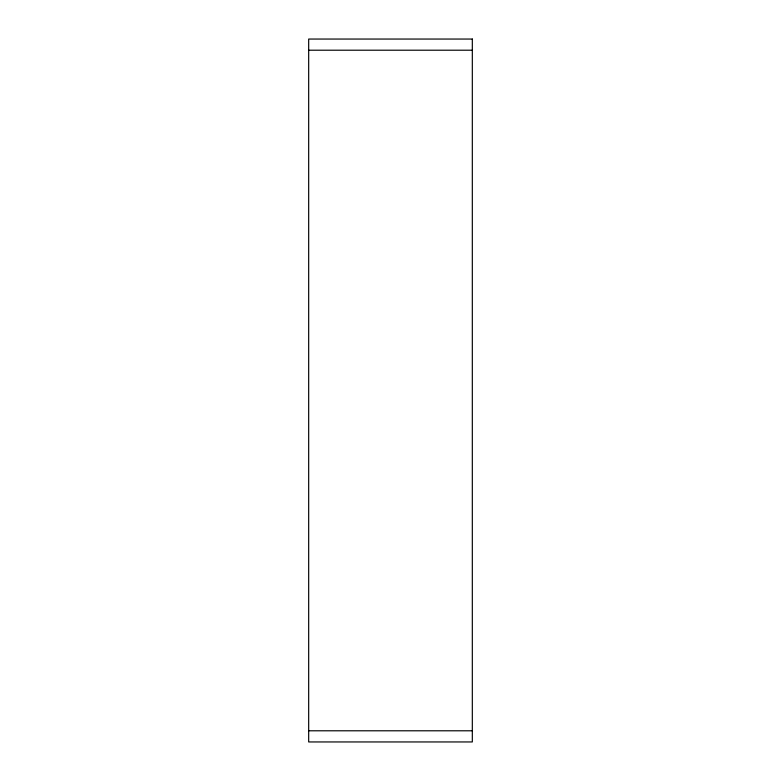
<?xml version="1.0" encoding="UTF-8"?>
<svg xmlns="http://www.w3.org/2000/svg" width="781" height="781" viewBox="0 0 781 781"><rect width="100%" height="100%" fill="white"/><g stroke="black" fill="none" stroke-linecap="round" stroke-linejoin="round"><path stroke-width="1.17" d="M308.68 50.209L472.32 50.209M308.68 730.791L472.32 730.791M472.32 39.05L308.68 39.05L308.68 741.95L472.32 741.95L472.32 39.05"/></g></svg>
